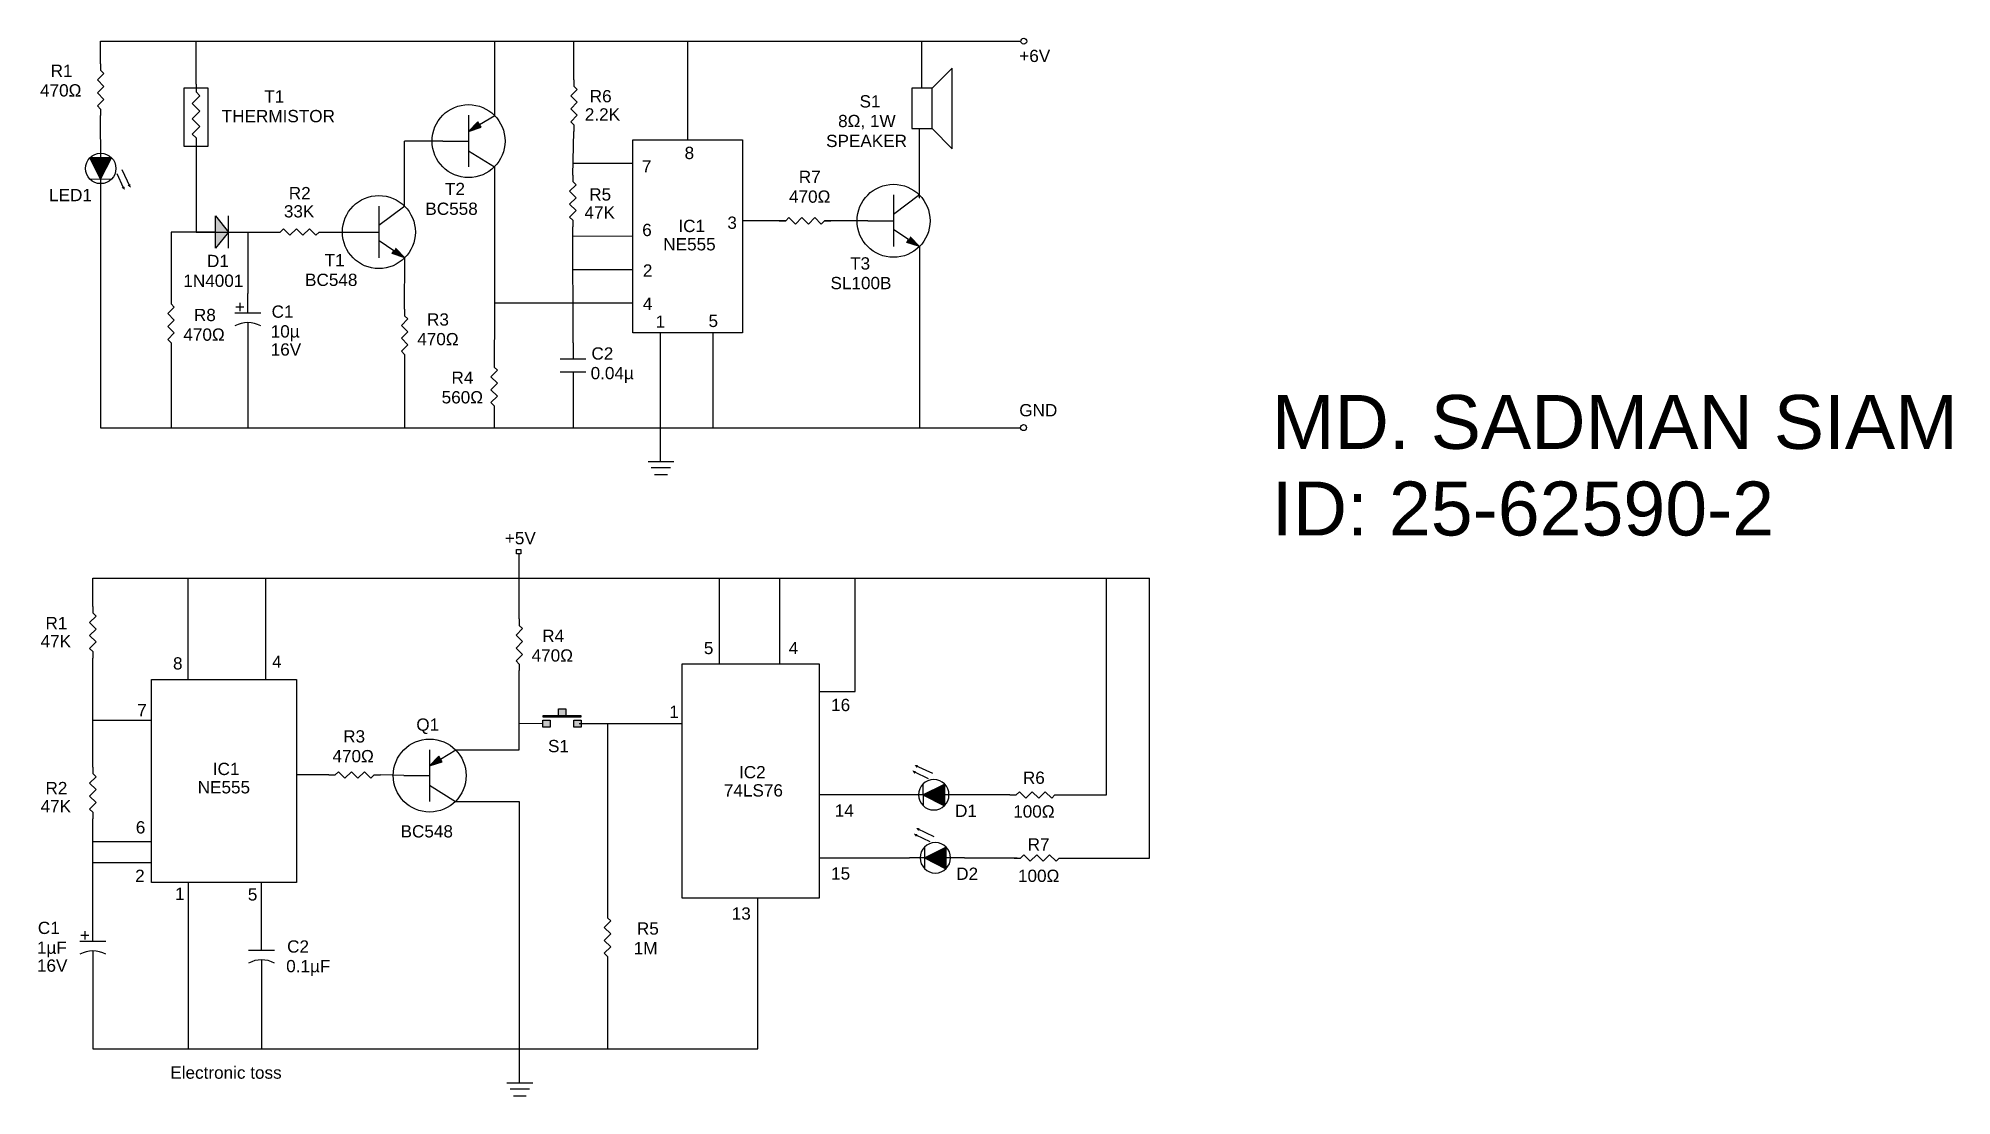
# Model space of a CAD drawing. Header units: inches. Extents: x 15.5 to 39.7, y 15 to 39.5.
# Drawn here: x 15.48 to 30.29, y 15.02 to 23.21 of the extents above.
import ezdxf

# ---------------------------------------------------------------- set-up
doc = ezdxf.new("R2010")
doc.units = ezdxf.units.IN
doc.header["$MEASUREMENT"] = 0
doc.styles.get("Standard").update_dxf_attribs({"font": 'Arial.ttf'})

# ---------------------------------------------------------------- blocks, each defined once
blk = doc.blocks.new('Resistor')
at = {"color": 7}
blk.add_lwpolyline([(0, 0), (0.05, 0), (0.075, 0.025), (0.125, -0.025), (0.175, 0.025), (0.225, -0.025), (0.275, 0.025), (0.325, -0.025), (0.35, 0), (0.4, 0)], dxfattribs=at)
blk = doc.blocks.new('LED')
for p, q in [((14.989, 24.489), (14.989, 24.273)), ((14.989, 24.023), (14.862, 24.273)), ((15.115, 24.273), (14.862, 24.273)), ((14.989, 24.023), (15.115, 24.273)), ((14.989, 24.023), (14.989, 23.848))]:
    blk.add_line(p, q)
at = {"color": 7}
for p, q in [((15.115, 24.021), (14.862, 24.024)), ((15.177, 24.088), (15.253, 23.926)), ((15.237, 24.137), (15.329, 23.939))]:
    blk.add_line(p, q, dxfattribs=at)
blk.add_circle((14.99, 24.149), 0.178)
blk.add_solid([(15.115, 24.273), (14.989, 24.023), (14.862, 24.273)])
for points in [[(15.234, 23.924), (15.267, 23.939), (15.272, 23.897)], [(15.302, 23.951), (15.335, 23.966), (15.34, 23.924)]]:
    blk.add_solid(points, dxfattribs=at)
blk = doc.blocks.new('Capacitor')
at = {"color": 7}
for p, q in [((0.15, 0), (0, 0)), ((0.15, -0.1), (0.15, 0.1)), ((0.225, 0), (0.4, 0))]:
    blk.add_line(p, q, dxfattribs=at)
blk.add_arc((0.4375, 0), 0.2125, 151.9275, 208.0725, dxfattribs=at)
blk = doc.blocks.new('Diode')
at = {"color": 7}
for p, q in [((0.15, 0), (0, 0)), ((0.15, 0.125), (0.25, 0)), ((0.15, -0.125), (0.15, 0.125)), ((0.25, 0), (0.15, -0.125)), ((0.25, -0.125), (0.25, 0.125)), ((0.25, 0), (0.4, 0))]:
    blk.add_line(p, q, dxfattribs=at)
blk.add_solid([(0.15, -0.125), (0.25, 0), (0.15, 0.125)], dxfattribs=at)
blk = doc.blocks.new('Transistor - NPN')
at = {"color": 7}
for p, q in [((0.199999, 0.2), (0.199999, -0.2)), ((0.399999, 0.2), (0.199999, 0.05)), ((0, 0), (0.199999, 0)), ((0.316132, -0.145536), (0.201153, -0.069033)), ((0.302516, -0.166503), (0.316132, -0.145536)), ((0.329748, -0.124569), (0.399999, -0.2)), ((0.399999, -0.2), (0.302516, -0.166503))]:
    blk.add_line(p, q, dxfattribs=at)
blk.add_circle((0.199999, 0), 0.282404)
blk.add_solid([(0.302516, -0.166503), (0.399999, -0.2), (0.329748, -0.124569)], dxfattribs=at)
blk = doc.blocks.new('Transistor - PNP')
at = {"color": 7}
for p, q in [((0.200001, 0.2), (0.200001, -0.199999)), ((0.271557, 0.149194), (0.200001, 0.075)), ((0.284805, 0.127992), (0.271557, 0.149194)), ((0.284805, 0.127992), (0.4024, 0.199023)), ((0, 0), (0.200001, 0)), ((0.200001, 0.075), (0.298053, 0.106791)), ((0.298053, 0.106791), (0.284805, 0.127992)), ((0.200001, -0.074999), (0.400001, -0.199999))]:
    blk.add_line(p, q, dxfattribs=at)
blk.add_circle((0.200001, 0), 0.282278)
blk.add_solid([(0.200001, 0.075), (0.298053, 0.106791), (0.271557, 0.149194)], dxfattribs=at)
blk = doc.blocks.new('Battery')
at = {"color": 7}
for p, q in [((0.175, -0.1), (0.175, 0.1)), ((0.275, -0.1), (0.275, 0.1)), ((0.275, 0), (0.4, 0)), ((0.05, 0), (0.175, 0))]:
    blk.add_line(p, q, dxfattribs=at)
blk = doc.blocks.new('Speaker')
at = {"color": 7}
for p, q in [((0.25, 0.15), (0.15, 0.05)), ((0.25, -0.25), (0.25, 0.15)), ((0.05, 0.05), (0.05, -0.15)), ((0.15, 0.05), (0.05, 0.05)), ((0.15, -0.15), (0.15, 0.05)), ((0.05, -0.15), (0.15, -0.15)), ((0.15, -0.15), (0.25, -0.25))]:
    blk.add_line(p, q, dxfattribs=at)
blk = doc.blocks.new('Ground')
at = {"color": 7}
for p, q in [((-0.1, 0), (0.1, 0)), ((0.075, -0.05), (-0.075, -0.05)), ((-0.05, -0.1), (0.05, -0.1))]:
    blk.add_line(p, q, dxfattribs=at)
blk = doc.blocks.new('Switch - SPST Open')
h = blk.add_hatch(color=256)
h.dxf.hatch_style = 1
h.paths.add_polyline_path([(0.0889, 0.0521), (0.0633, 0.0521), (0.0633, 0.028), (0.0889, 0.028)])
h.paths.add_polyline_path([(0.1436, 0.028), (0.0085, 0.028), (0.0085, 0.0241), (0.1436, 0.0241)])
h.paths.add_polyline_path([(0.0342, 0.0117), (0.0085, 0.0117), (0.0085, -0.0124), (0.0342, -0.0124)])
h.paths.add_polyline_path([(0.1436, 0.0117), (0.118, 0.0117), (0.118, -0.0124), (0.1436, -0.0124)])
for points in [[(0.0085, 0.0241), (0.1436, 0.0241), (0.1436, 0.028), (0.0085, 0.028)], [(0.0085, 0.0117), (0.0342, 0.0117), (0.0342, -0.0124), (0.0085, -0.0124)], [(0.0633, 0.0521), (0.0889, 0.0521), (0.0889, 0.028), (0.0633, 0.028)], [(0.118, 0.0117), (0.1436, 0.0117), (0.1436, -0.0124), (0.118, -0.0124)]]:
    blk.add_lwpolyline(points, close=True)

msp = doc.modelspace()

# ---------------------------------------------------------------- linework, layer by layer
for p, q in [((15.962, 23.009), (15.962, 23.183)), ((15.962, 23.183), (23.083, 23.183)), ((16.701, 22.85), (16.701, 23.183)), ((19.012, 22.609), (19.012, 23.183)), ((19.625, 22.885), (19.625, 23.183)), ((20.505, 22.42), (20.505, 23.183)), ((22.318, 22.819), (22.318, 23.183)), ((15.961, 22.424), (15.961, 22.608)), ((16.701, 22.376), (16.701, 21.706)), ((18.609, 22.41), (18.314, 22.41)), ((18.314, 21.905), (18.314, 22.41)), ((19.616, 22.147), (19.625, 22.485)), ((22.298, 21.971), (22.298, 22.507)), ((20.081, 22.236), (19.616, 22.236)), ((19.009, 22.21), (19.009, 21.086)), ((15.961, 22.028), (15.961, 20.19)), ((22.297, 21.971), (22.298, 21.971)), ((21.264, 21.793), (20.93, 21.793)), ((21.898, 21.793), (21.564, 21.793)), ((16.701, 21.706), (16.507, 21.706)), ((16.507, 21.706), (16.507, 21.2)), ((16.701, 21.706), (16.948, 21.706)), ((17.101, 21.706), (17.101, 21.23)), ((17.101, 21.706), (17.302, 21.706)), ((17.702, 21.706), (17.915, 21.706)), ((19.618, 20.848), (19.616, 21.747)), ((20.081, 21.673), (19.616, 21.672)), ((18.314, 21.109), (18.315, 21.506)), ((22.298, 21.593), (22.298, 20.19)), ((20.081, 21.415), (19.616, 21.414)), ((20.081, 21.157), (19.007, 21.157)), ((19.009, 21.086), (19.008, 20.66)), ((20.293, 20.926), (20.293, 20.19)), ((20.699, 20.926), (20.699, 20.19)), ((16.507, 20.8), (16.507, 20.19)), ((17.101, 20.83), (17.101, 20.19)), ((18.314, 20.709), (18.314, 20.19)), ((19.618, 20.499), (19.618, 20.19)), ((19.007, 20.311), (19.007, 20.19)), ((15.961, 20.19), (23.083, 20.19)), ((20.293, 20.19), (20.293, 19.931)), ((19.202, 19.027), (19.202, 19.216)), ((15.902, 18.809), (15.902, 19.027)), ((15.902, 19.027), (24.079, 19.027)), ((16.64, 18.243), (16.64, 19.027)), ((17.24, 18.243), (17.24, 19.027)), ((19.202, 18.712), (19.202, 19.027)), ((20.751, 18.366), (20.751, 19.027)), ((21.218, 18.366), (21.218, 19.027)), ((21.802, 18.151), (21.802, 19.027)), ((23.745, 17.35), (23.745, 19.027)), ((24.079, 16.862), (24.079, 19.027)), ((15.902, 17.566), (15.902, 18.409)), ((19.202, 17.699), (19.202, 18.312)), ((21.523, 18.151), (21.802, 18.151)), ((16.355, 17.926), (15.902, 17.926)), ((19.385, 17.901), (19.202, 17.902)), ((19.666, 17.902), (19.884, 17.902)), ((19.884, 17.902), (19.884, 16.45)), ((19.884, 17.902), (20.463, 17.902)), ((18.709, 17.699), (19.202, 17.699)), ((17.728, 17.505), (17.478, 17.505)), ((18.308, 17.5), (18.128, 17.505)), ((22.268, 17.351), (21.523, 17.351)), ((22.997, 17.35), (22.635, 17.351)), ((23.372, 17.35), (23.745, 17.35)), ((18.708, 17.3), (19.202, 17.3)), ((19.202, 17.3), (19.202, 15.385)), ((15.902, 16.368), (15.902, 17.166)), ((16.355, 16.988), (15.902, 16.988)), ((16.355, 16.824), (15.902, 16.824)), ((22.222, 16.862), (21.523, 16.862)), ((23.056, 16.862), (22.647, 16.862)), ((23.431, 16.862), (24.079, 16.862)), ((16.64, 16.673), (16.64, 15.385)), ((17.207, 16.299), (17.207, 16.673)), ((21.047, 15.385), (21.047, 16.552)), ((19.884, 16.05), (19.884, 15.385)), ((15.902, 15.968), (15.902, 15.385)), ((17.207, 15.899), (17.207, 15.385)), ((15.902, 15.385), (21.047, 15.385)), ((19.201, 15.382), (19.201, 15.122))]:
    msp.add_line(p, q)
for points in [[(16.608, 22.821), (16.791, 22.821), (16.791, 22.369), (16.608, 22.369)], [(20.081, 22.42), (20.93, 22.42), (20.93, 20.926), (20.081, 20.926)], [(19.181, 19.25), (19.215, 19.25), (19.215, 19.216), (19.181, 19.216)], [(20.463, 18.366), (21.523, 18.366), (21.523, 16.552), (20.463, 16.552)], [(16.355, 18.243), (17.478, 18.243), (17.478, 16.673), (16.355, 16.673)]]:
    msp.add_lwpolyline(points, close=True)
for centre in [(23.106, 23.183), (23.104, 20.193)]:
    msp.add_circle(centre, 0.0232)

# ---------------------------------------------------------------- block references
at = {"rotation": 270}
for name, p in [('Resistor', (15.962, 23.008)), ('Resistor', (19.625, 22.885)), ('Resistor', (19.616, 22.147)), ('Resistor', (16.507, 21.2)), ('Capacitor', (17.101, 21.23)), ('Resistor', (18.314, 21.109)), ('Battery', (19.618, 20.899)), ('Resistor', (19.007, 20.711)), ('Resistor', (15.902, 18.809)), ('Resistor', (19.202, 18.712)), ('Resistor', (15.902, 17.566)), ('Resistor', (19.884, 16.45)), ('Capacitor', (15.902, 16.368)), ('Capacitor', (17.207, 16.299))]:
    msp.add_blockref(name, p, dxfattribs=at)
for name, p, xscale, yscale, zscale in [('Speaker', (22.162, 22.741), 1.561947376411395, 1.561947376411395, 1.561947376411395), ('LED', (6.04, 6.213), 0.6619473564004649, 0.6619473564004649, 0.6619473564004649), ('Switch - SPST Open', (19.366, 17.902), 2.18996154539948, 2.18996154539948, 2.18996154539948)]:
    msp.add_blockref(name, p, dxfattribs=dict(xscale=xscale, yscale=yscale, zscale=zscale))
for name, p, xscale, yscale, zscale in [('Resistor', (16.701, 22.85), 1.185042169679601, 1.185042169679601, 1.185042169679601), ('LED', (6.424, 7.429), -0.6619473564004649, 0.6619473564004649, 0.6619473564004649), ('LED', (6.436, 6.941), -0.6619473564004649, 0.6619473564004649, 0.6619473564004649)]:
    msp.add_blockref(name, p, dxfattribs=dict(at, xscale=xscale, yscale=yscale, zscale=zscale))
for name, p in [('Transistor - PNP', (18.609, 22.41)), ('Transistor - NPN', (21.898, 21.793)), ('Transistor - NPN', (17.915, 21.706)), ('Diode', (16.701, 21.706)), ('Resistor', (21.214, 21.793)), ('Resistor', (17.302, 21.706)), ('Ground', (20.298, 19.931)), ('Transistor - PNP', (18.308, 17.5)), ('Resistor', (17.728, 17.505)), ('Resistor', (22.997, 17.35)), ('Resistor', (23.031, 16.862)), ('Ground', (19.206, 15.122))]:
    msp.add_blockref(name, p)

# ---------------------------------------------------------------- texts
for s, height, p in [('+6V', 0.0949, (23.071, 23.022)), ('R1', 0.0949, (15.575, 22.907)), ('470Ω', 0.0949, (15.493, 22.755)), ('R6', 0.0949, (19.747, 22.71)), ('T1', 0.0949, (17.228, 22.708)), ('2.2K', 0.0949, (19.709, 22.569)), ('S1', 0.0949, (21.835, 22.67)), ('THERMISTOR', 0.0949, (16.899, 22.556)), ('8Ω, 1W', 0.0949, (21.669, 22.518)), ('8', 0.0949, (20.481, 22.271)), ('SPEAKER', 0.0949, (21.576, 22.364)), ('7', 0.0949, (20.151, 22.167)), ('T2', 0.0949, (18.627, 21.992)), ('R7', 0.0949, (21.365, 22.086)), ('LED1', 0.0949, (15.563, 21.945)), ('R2', 0.0949, (17.418, 21.96)), ('BC558', 0.0949, (18.475, 21.839)), ('R5', 0.0949, (19.743, 21.95)), ('470Ω', 0.0949, (21.289, 21.933)), ('33K', 0.0949, (17.38, 21.819)), ('47K', 0.0949, (19.706, 21.809)), ('6', 0.0949, (20.153, 21.675)), ('IC1', 0.0949, (20.433, 21.706)), ('3', 0.0949, (20.812, 21.731)), ('NE555', 0.0949, (20.316, 21.564)), ('D1', 0.0949, (16.785, 21.435)), ('T1', 0.0949, (17.696, 21.441)), ('T3', 0.0949, (21.762, 21.416)), ('1N4001', 0.0949, (16.602, 21.282)), ('BC548', 0.0949, (17.544, 21.289)), ('2', 0.0949, (20.158, 21.361)), ('SL100B', 0.0949, (21.61, 21.264)), ('4', 0.0949, (20.158, 21.104)), ('R8', 0.0949, (16.684, 21.017)), ('+', 0.0949, (17.001, 21.08)), ('C1', 0.0949, (17.285, 21.043)), ('R3', 0.0949, (18.488, 20.982)), ('1', 0.0949, (20.257, 20.965)), ('5', 0.0949, (20.666, 20.971)), ('470Ω', 0.0949, (16.602, 20.865)), ('10µ', 0.0949, (17.278, 20.89)), ('470Ω', 0.0949, (18.412, 20.83)), ('16V', 0.0949, (17.278, 20.75)), ('C2', 0.0949, (19.76, 20.719)), ('R4', 0.0949, (18.677, 20.532)), ('0.04µ', 0.0949, (19.754, 20.567)), ('560Ω', 0.0949, (18.601, 20.38)), ('MD. SADMAN SIAM', 0.41717, (25.025, 20.028)), ('GND', 0.0949, (23.071, 20.28)), ('ID: 25-62590-2', 0.41717, (25.025, 19.358)), ('+5V', 0.0949, (19.09, 19.29)), ('R1', 0.0949, (15.535, 18.633)), ('47K', 0.0949, (15.497, 18.492)), ('R4', 0.0949, (19.379, 18.534)), ('5', 0.0949, (20.63, 18.44)), ('4', 0.0949, (21.287, 18.44)), ('8', 0.0949, (16.522, 18.321)), ('4', 0.0949, (17.289, 18.334)), ('470Ω', 0.0949, (19.297, 18.382)), ('16', 0.0949, (21.615, 17.999)), ('7', 0.0949, (16.245, 17.958)), ('Q1', 0.0949, (18.405, 17.847)), ('1', 0.0949, (20.362, 17.946)), ('R3', 0.0949, (17.839, 17.756)), ('S1', 0.0949, (19.424, 17.681)), ('470Ω', 0.0949, (17.756, 17.603)), ('IC1', 0.0949, (16.83, 17.504)), ('IC2', 0.0949, (20.902, 17.479)), ('R6', 0.0949, (23.099, 17.436)), ('R2', 0.0949, (15.535, 17.356)), ('NE555', 0.0949, (16.713, 17.362)), ('74LS76', 0.0949, (20.785, 17.338)), ('47K', 0.0949, (15.497, 17.215)), ('14', 0.0949, (21.643, 17.182)), ('D1', 0.0949, (22.574, 17.18)), ('100Ω', 0.0949, (23.024, 17.175)), ('6', 0.0949, (16.234, 17.052)), ('BC548', 0.0949, (18.283, 17.021)), ('R7', 0.0949, (23.136, 16.92)), ('2', 0.0949, (16.229, 16.677)), ('15', 0.0949, (21.615, 16.695)), ('D2', 0.0949, (22.583, 16.693)), ('100Ω', 0.0949, (23.061, 16.677)), ('1', 0.0949, (16.538, 16.538)), ('5', 0.0949, (17.101, 16.533)), ('13', 0.0949, (20.846, 16.385)), ('C1', 0.0949, (15.476, 16.274)), ('+', 0.0949, (15.802, 16.218)), ('R5', 0.0949, (20.112, 16.269)), ('1µF', 0.0949, (15.469, 16.121)), ('C2', 0.0949, (17.405, 16.13)), ('1M', 0.0949, (20.088, 16.117)), ('16V', 0.0949, (15.469, 15.982)), ('0.1µF', 0.0949, (17.398, 15.978)), ('Electronic toss', 0.09488, (16.501, 15.154))]:
    msp.add_text(s, height=height).set_placement(p)

doc.saveas('drawing.dxf')
